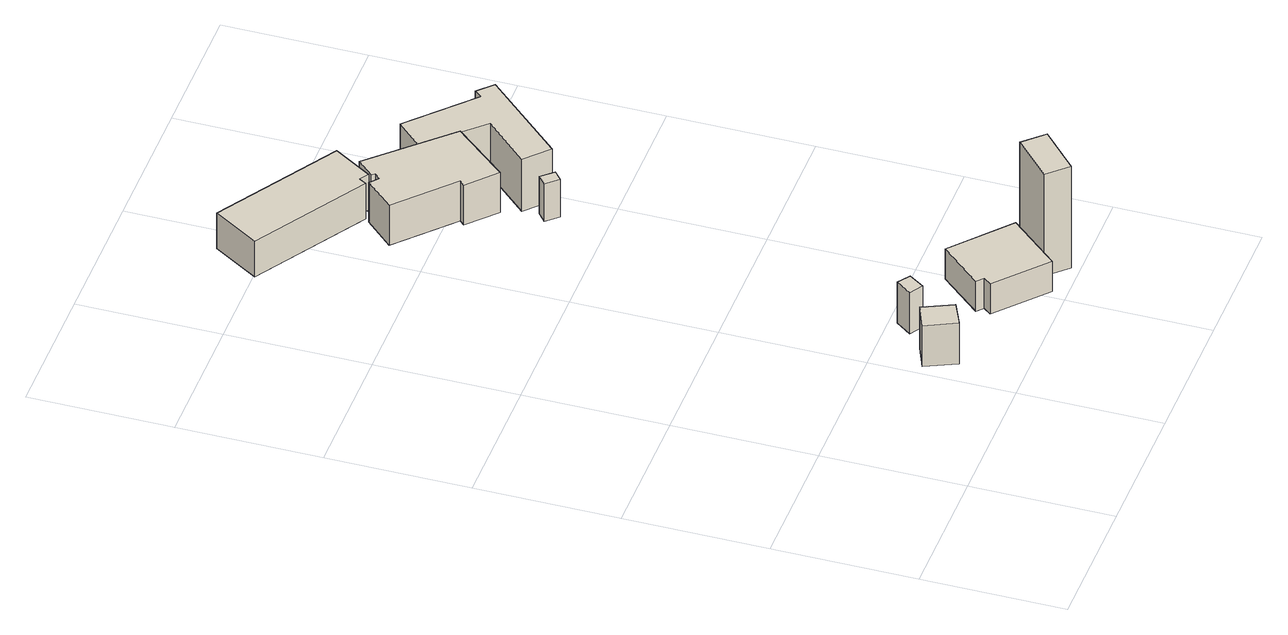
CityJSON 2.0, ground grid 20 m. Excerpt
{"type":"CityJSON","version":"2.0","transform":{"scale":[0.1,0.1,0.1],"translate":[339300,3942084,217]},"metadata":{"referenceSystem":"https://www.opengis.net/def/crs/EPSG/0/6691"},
"CityObjects":{
"building1":{"type":"Building","attributes":{"measuredHeight":7.2,"BuildingIDAttribute.prefecture":"14","BuildingIDAttribute.city":"14151","BuildingDetailAttribute.surveyYear":2015,"BuildingLandSlideRiskAttribute.description":"1","BuildingLandSlideRiskAttribute.areaType":"1"},"geometry":[{"type":"Solid","lod":"1","boundaries":[[[[0,1,2,3]],[[2,4,5,3]],[[1,6,4,2]],[[0,7,6,1]],[[3,5,7,0]],[[4,6,7,5]]]]}]},
"building2":{"type":"Building","attributes":{"measuredHeight":11.1,"BuildingIDAttribute.prefecture":"14","BuildingIDAttribute.city":"14151","BuildingDetailAttribute.surveyYear":2015,"BuildingLandSlideRiskAttribute.description":"1","BuildingLandSlideRiskAttribute.areaType":"1"},"geometry":[{"type":"Solid","lod":"1","boundaries":[[[[8,9,10,11]],[[10,12,13,11]],[[9,14,12,10]],[[8,15,14,9]],[[11,13,15,8]],[[12,14,15,13]]]]}]},
"building3":{"type":"Building","attributes":{"usage":"413","measuredHeight":6.9,"storeysAboveGround":1,"BuildingIDAttribute.prefecture":"14","BuildingIDAttribute.city":"14151","BuildingDetailAttribute.totalFloorArea":132.95,"BuildingDetailAttribute.buildingFootprintArea":132.95,"BuildingDetailAttribute.buildingStructureType":"601","BuildingDetailAttribute.buildingStructureOrgType":"1","BuildingDetailAttribute.orgUsage":"30","BuildingDetailAttribute.surveyYear":2015},"geometry":[{"type":"Solid","lod":"1","boundaries":[[[[16,17,18,19,20,21,22]],[[21,23,24,22]],[[20,25,23,21]],[[19,26,25,20]],[[18,27,26,19]],[[17,28,27,18]],[[16,29,28,17]],[[22,24,29,16]],[[23,25,26,27,28,29,24]]]]}]},
"building4":{"type":"Building","attributes":{"usage":"413","measuredHeight":8,"storeysAboveGround":2,"BuildingIDAttribute.prefecture":"14","BuildingIDAttribute.city":"14151","BuildingDetailAttribute.totalFloorArea":155.09,"BuildingDetailAttribute.buildingFootprintArea":77.55,"BuildingDetailAttribute.buildingStructureType":"601","BuildingDetailAttribute.buildingStructureOrgType":"1","BuildingDetailAttribute.orgUsage":"30","BuildingDetailAttribute.surveyYear":2015},"geometry":[{"type":"Solid","lod":"1","boundaries":[[[[30,31,32,33,34,35]],[[34,36,37,35]],[[33,38,36,34]],[[32,39,38,33]],[[31,40,39,32]],[[30,41,40,31]],[[35,37,41,30]],[[36,38,39,40,41,37]]]]}]},
"building5":{"type":"Building","attributes":{"usage":"413","measuredHeight":8.3,"storeysAboveGround":1,"BuildingIDAttribute.prefecture":"14","BuildingIDAttribute.city":"14151","BuildingDetailAttribute.totalFloorArea":129.87,"BuildingDetailAttribute.buildingFootprintArea":129.87,"BuildingDetailAttribute.buildingStructureType":"601","BuildingDetailAttribute.buildingStructureOrgType":"1","BuildingDetailAttribute.orgUsage":"30","BuildingDetailAttribute.surveyYear":2015},"geometry":[{"type":"Solid","lod":"1","boundaries":[[[[42,43,44,45,46,47,48,49,50,51]],[[50,52,53,51]],[[49,54,52,50]],[[48,55,54,49]],[[47,56,55,48]],[[46,57,56,47]],[[45,58,57,46]],[[44,59,58,45]],[[43,60,59,44]],[[42,61,60,43]],[[51,53,61,42]],[[52,54,55,56,57,58,59,60,61,53]]]]}]},
"building6":{"type":"Building","attributes":{"usage":"413","measuredHeight":19.6,"storeysAboveGround":2,"BuildingIDAttribute.prefecture":"14","BuildingIDAttribute.city":"14151","BuildingDetailAttribute.totalFloorArea":46.73,"BuildingDetailAttribute.buildingFootprintArea":23.37,"BuildingDetailAttribute.buildingStructureType":"601","BuildingDetailAttribute.buildingStructureOrgType":"1","BuildingDetailAttribute.orgUsage":"30","BuildingDetailAttribute.surveyYear":2015},"geometry":[{"type":"Solid","lod":"1","boundaries":[[[[62,63,64,65]],[[64,66,67,65]],[[63,68,66,64]],[[62,69,68,63]],[[65,67,69,62]],[[66,68,69,67]]]]}]},
"building7":{"type":"Building","attributes":{"measuredHeight":6.3,"BuildingIDAttribute.prefecture":"14","BuildingIDAttribute.city":"14151","BuildingDetailAttribute.surveyYear":2015},"geometry":[{"type":"Solid","lod":"1","boundaries":[[[[70,71,72,73]],[[72,74,75,73]],[[71,76,74,72]],[[70,77,76,71]],[[73,75,77,70]],[[74,76,77,75]]]]}]},
"building8":{"type":"Building","attributes":{"usage":"413","measuredHeight":9.8,"storeysAboveGround":1,"BuildingIDAttribute.prefecture":"14","BuildingIDAttribute.city":"14151","BuildingDetailAttribute.totalFloorArea":104.88,"BuildingDetailAttribute.buildingFootprintArea":104.88,"BuildingDetailAttribute.buildingStructureType":"601","BuildingDetailAttribute.buildingStructureOrgType":"1","BuildingDetailAttribute.orgUsage":"30","BuildingDetailAttribute.surveyYear":2015},"geometry":[{"type":"Solid","lod":"1","boundaries":[[[[78,79,80,81,82,83,84,85]],[[84,86,87,85]],[[83,88,86,84]],[[82,89,88,83]],[[81,90,89,82]],[[80,91,90,81]],[[79,92,91,80]],[[78,93,92,79]],[[85,87,93,78]],[[86,88,89,90,91,92,93,87]]]]}]}
},
"vertices":[
[235,88,3],[215,131,3],[250,146,3],[269,104,3],[250,146,70],[269,104,70],[215,131,70],[235,88,70],
[279,151,14],[261,163,14],[277,185,14],[294,173,14],[277,185,81],[294,173,81],[261,163,81],[279,151,81],
[179,863,105],[167,871,105],[166,870,105],[161,861,105],[4,959,105],[44,1023,105],[213,917,105],[44,1023,163],[213,917,163],[4,959,163],[161,861,163],[166,870,163],[167,871,163],[179,863,163],
[319,93,24],[370,151,24],[449,82,24],[388,13,24],[319,74,24],[328,85,24],[319,74,73],[328,85,73],[388,13,73],[449,82,73],[370,151,73],[319,93,73],
[203,743,92],[210,750,92],[134,821,92],[171,860,92],[183,850,92],[190,858,92],[186,862,92],[208,885,92],[307,782,92],[242,707,92],[307,782,157],[242,707,157],[208,885,157],[186,862,157],[190,858,157],[183,850,157],[171,860,157],[134,821,157],[210,750,157],[203,743,157],
[490,53,28],[436,3,28],[410,31,28],[463,81,28],[410,31,194],[463,81,194],[436,3,194],[490,53,194],
[282,639,71],[267,656,71],[280,667,71],[295,650,71],[280,667,132],[295,650,132],[267,656,132],[282,639,132],
[392,782,64],[400,792,64],[421,772,64],[318,662,64],[286,692,64],[343,753,64],[273,827,64],[307,862,64],[273,827,149],[307,862,149],[343,753,149],[286,692,149],[318,662,149],[421,772,149],[400,792,149],[392,782,149]
]}
